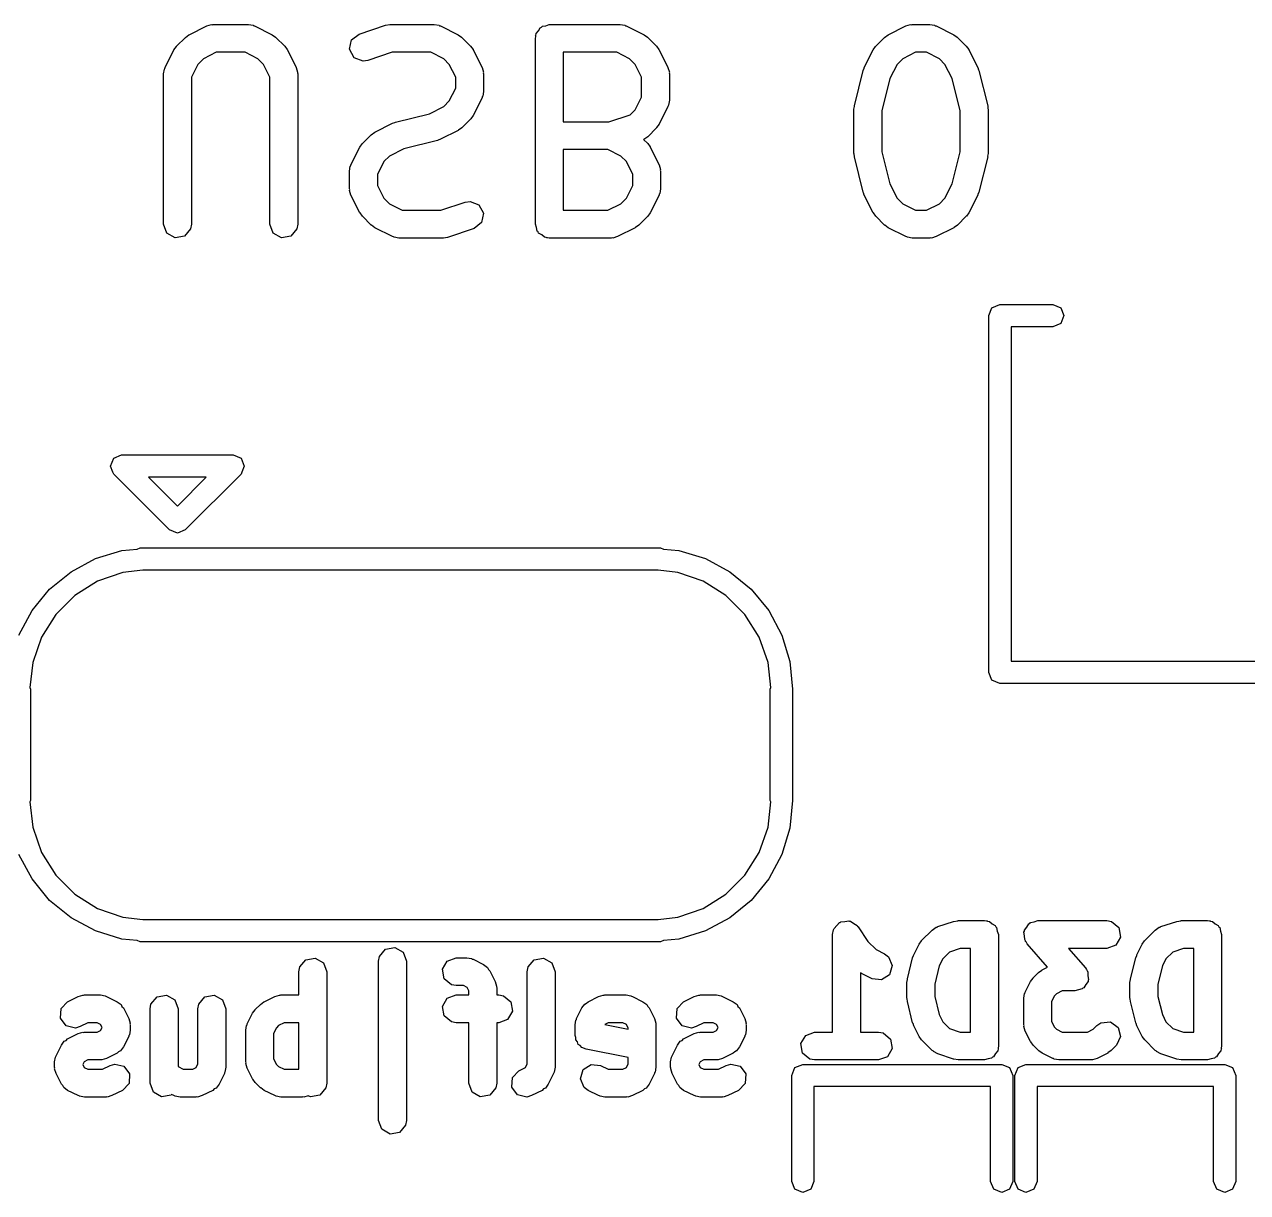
# Model space of a CAD drawing. Extents: x 83.8 to 115, y -110.3 to -83.5.
# Drawn here: x 91.98 to 98.56, y -89.76 to -83.47 of the extents above; entities that cross this region are included whole.
import ezdxf

# ---------------------------------------------------------------- set-up
doc = ezdxf.new("R2010")
doc.units = 0
doc.layers.add('BLACK', color=7, linetype='CONTINUOUS')

msp = doc.modelspace()

# ---------------------------------------------------------------- linework, layer by layer
at = {"layer": 'BLACK', "linetype": 'CONTINUOUS'}
for p, q in [((92.8626, -83.5282), (92.9579, -83.4805)), ((92.9579, -83.4805), (92.9829, -83.4731)), ((92.9829, -83.4731), (92.9872, -83.4742)), ((92.9872, -83.4742), (92.9914, -83.4726)), ((92.9914, -83.4726), (93.1819, -83.4726)), ((93.1819, -83.4726), (93.2076, -83.4771)), ((93.2076, -83.4771), (93.211, -83.48)), ((93.211, -83.48), (93.2154, -83.4805)), ((93.2154, -83.4805), (93.3107, -83.5282)), ((93.7772, -83.5241), (93.9201, -83.4765)), ((93.9201, -83.4765), (93.9423, -83.4732)), ((93.9423, -83.4732), (93.9438, -83.4726)), ((93.9438, -83.4726), (94.1819, -83.4726)), ((94.1819, -83.4726), (94.2076, -83.4771)), ((94.2076, -83.4771), (94.211, -83.48)), ((94.211, -83.48), (94.2154, -83.4805)), ((94.2154, -83.4805), (94.3107, -83.5282)), ((94.743, -83.507), (94.7527, -83.4902)), ((94.7527, -83.4902), (94.7591, -83.4879)), ((94.7591, -83.4879), (94.7635, -83.4827)), ((94.7635, -83.4827), (94.7826, -83.4793)), ((94.7826, -83.4793), (94.801, -83.4726)), ((94.801, -83.4726), (95.1819, -83.4726)), ((95.1819, -83.4726), (95.2076, -83.4771)), ((95.2076, -83.4771), (95.211, -83.48)), ((95.211, -83.48), (95.2154, -83.4805)), ((95.2154, -83.4805), (95.3107, -83.5282)), ((96.6246, -83.5282), (96.7198, -83.4805)), ((96.7198, -83.4805), (96.7448, -83.4731)), ((96.7448, -83.4731), (96.7491, -83.4742)), ((96.7491, -83.4742), (96.7533, -83.4726)), ((96.7533, -83.4726), (96.8486, -83.4726)), ((96.8486, -83.4726), (96.8742, -83.4771)), ((96.8742, -83.4771), (96.8777, -83.48)), ((96.8777, -83.48), (96.8821, -83.4805)), ((96.8821, -83.4805), (96.9774, -83.5282)), ((92.7955, -83.5898), (92.8432, -83.5422)), ((92.8432, -83.5422), (92.8615, -83.5293)), ((92.8615, -83.5293), (92.8626, -83.5282)), ((93.3107, -83.5282), (93.3287, -83.5415)), ((93.3287, -83.5415), (93.3302, -83.5422)), ((93.3302, -83.5422), (93.3778, -83.5898)), ((93.7268, -83.6062), (93.737, -83.556)), ((93.737, -83.556), (93.7772, -83.5241)), ((94.3107, -83.5282), (94.3287, -83.5415)), ((94.3287, -83.5415), (94.3302, -83.5422)), ((94.3302, -83.5422), (94.3778, -83.5898)), ((94.726, -83.5476), (94.7277, -83.5379)), ((94.726, -84.5476), (94.726, -83.5476)), ((94.7271, -83.5346), (94.7288, -83.5317)), ((94.7277, -83.5379), (94.7271, -83.5346)), ((94.7288, -83.5317), (94.7305, -83.522)), ((94.7305, -83.522), (94.743, -83.507)), ((95.3107, -83.5282), (95.3287, -83.5415)), ((95.3287, -83.5415), (95.3302, -83.5422)), ((95.3302, -83.5422), (95.3778, -83.5898)), ((96.5574, -83.5898), (96.6051, -83.5422)), ((96.6051, -83.5422), (96.6234, -83.5293)), ((96.6234, -83.5293), (96.6246, -83.5282)), ((96.9774, -83.5282), (96.9954, -83.5415)), ((96.9954, -83.5415), (96.9968, -83.5422)), ((96.9968, -83.5422), (97.0445, -83.5898)), ((92.7339, -83.7046), (92.7815, -83.6093)), ((92.7815, -83.6093), (92.7948, -83.5913)), ((92.7948, -83.5913), (92.7955, -83.5898)), ((93.0091, -83.6226), (92.9406, -83.6569)), ((93.1642, -83.6226), (93.0091, -83.6226)), ((93.2327, -83.6569), (93.1642, -83.6226)), ((93.3778, -83.5898), (93.3907, -83.6082)), ((93.3907, -83.6082), (93.3918, -83.6093)), ((93.3918, -83.6093), (93.4395, -83.7046)), ((93.7512, -83.6514), (93.7268, -83.6062)), ((93.956, -83.6226), (93.8247, -83.6664)), ((94.1642, -83.6226), (93.956, -83.6226)), ((94.2327, -83.6569), (94.1642, -83.6226)), ((94.3778, -83.5898), (94.3907, -83.6082)), ((94.3907, -83.6082), (94.3918, -83.6093)), ((94.3918, -83.6093), (94.4395, -83.7046)), ((94.876, -83.6226), (94.876, -83.9964)), ((95.1642, -83.6226), (94.876, -83.6226)), ((95.2327, -83.6569), (95.1642, -83.6226)), ((95.3778, -83.5898), (95.3907, -83.6082)), ((95.3907, -83.6082), (95.3918, -83.6093)), ((95.3918, -83.6093), (95.4395, -83.7046)), ((96.4958, -83.7046), (96.5434, -83.6093)), ((96.5434, -83.6093), (96.5568, -83.5913)), ((96.5568, -83.5913), (96.5574, -83.5898)), ((96.771, -83.6226), (96.7025, -83.6569)), ((96.8309, -83.6226), (96.771, -83.6226)), ((96.8994, -83.6569), (96.8309, -83.6226)), ((97.0445, -83.5898), (97.0573, -83.6082)), ((97.0573, -83.6082), (97.0585, -83.6093)), ((97.0585, -83.6093), (97.1061, -83.7046)), ((92.9102, -83.6873), (92.876, -83.7558)), ((92.9406, -83.6569), (92.9102, -83.6873)), ((93.2631, -83.6873), (93.2327, -83.6569)), ((93.2974, -83.7558), (93.2631, -83.6873)), ((93.7989, -83.6702), (93.7512, -83.6514)), ((93.8247, -83.6664), (93.7989, -83.6702)), ((94.2631, -83.6873), (94.2327, -83.6569)), ((94.2974, -83.7558), (94.2631, -83.6873)), ((95.2631, -83.6873), (95.2327, -83.6569)), ((95.2974, -83.7558), (95.2631, -83.6873)), ((96.6721, -83.6873), (96.6336, -83.7643)), ((96.7025, -83.6569), (96.6721, -83.6873)), ((96.9298, -83.6873), (96.8994, -83.6569)), ((96.9683, -83.7643), (96.9298, -83.6873)), ((92.726, -83.7381), (92.7305, -83.7124)), ((92.726, -84.5476), (92.726, -83.7381)), ((92.7305, -83.7124), (92.7334, -83.709)), ((92.7334, -83.709), (92.7339, -83.7046)), ((92.876, -83.7558), (92.876, -84.5476)), ((93.2974, -84.5476), (93.2974, -83.7558)), ((93.4395, -83.7046), (93.4469, -83.7295)), ((93.4469, -83.7295), (93.4458, -83.7339)), ((93.4458, -83.7339), (93.4474, -83.7381)), ((93.4474, -83.7381), (93.4474, -84.5476)), ((94.2974, -83.8156), (94.2974, -83.7558)), ((94.4395, -83.7046), (94.4469, -83.7295)), ((94.4469, -83.7295), (94.4458, -83.7339)), ((94.4458, -83.7339), (94.4474, -83.7381)), ((94.4474, -83.7381), (94.4474, -83.8333)), ((95.2974, -83.8632), (95.2974, -83.7558)), ((95.4395, -83.7046), (95.4469, -83.7295)), ((95.4469, -83.7295), (95.4458, -83.7339)), ((95.4458, -83.7339), (95.4474, -83.7381)), ((95.4474, -83.7381), (95.4474, -83.881)), ((96.4425, -83.9104), (96.4901, -83.7199)), ((96.4901, -83.7199), (96.4954, -83.7081)), ((96.4954, -83.7081), (96.4958, -83.7046)), ((96.6336, -83.7643), (96.5902, -83.9378)), ((97.0117, -83.9378), (96.9683, -83.7643)), ((97.1061, -83.7046), (97.1098, -83.717)), ((97.1098, -83.717), (97.1118, -83.7199)), ((97.1118, -83.7199), (97.1594, -83.9104)), ((94.2631, -83.8841), (94.2974, -83.8156)), ((94.2327, -83.9146), (94.2631, -83.8841)), ((94.4395, -83.8669), (94.3918, -83.9621)), ((94.44, -83.8624), (94.4395, -83.8669)), ((94.4429, -83.859), (94.44, -83.8624)), ((94.4474, -83.8333), (94.4429, -83.859)), ((95.2631, -83.9318), (95.2974, -83.8632)), ((95.4474, -83.881), (95.4429, -83.9066)), ((93.9732, -83.9987), (94.1557, -83.953)), ((94.1557, -83.953), (94.2327, -83.9146)), ((94.3918, -83.9621), (94.3785, -83.9801)), ((95.1221, -83.9964), (95.2366, -83.9583)), ((95.2366, -83.9583), (95.2631, -83.9318)), ((95.4395, -83.9145), (95.3918, -84.0097)), ((95.44, -83.91), (95.4395, -83.9145)), ((95.4429, -83.9066), (95.44, -83.91)), ((96.4402, -83.9286), (96.4428, -83.9138)), ((96.4402, -84.1667), (96.4402, -83.9286)), ((96.4428, -83.9138), (96.4425, -83.9104)), ((96.5902, -83.9378), (96.5902, -84.1574)), ((97.0117, -84.1574), (97.0117, -83.9378)), ((97.1594, -83.9104), (97.1605, -83.9253)), ((97.1605, -83.9253), (97.1617, -83.9286)), ((97.1617, -83.9286), (97.1617, -84.1667)), ((93.8626, -84.052), (93.9579, -84.0043)), ((93.9579, -84.0043), (93.9703, -84.0007)), ((93.9703, -84.0007), (93.9732, -83.9987)), ((94.3778, -83.9816), (94.3302, -84.0292)), ((94.3785, -83.9801), (94.3778, -83.9816)), ((94.876, -83.9964), (95.1221, -83.9964)), ((95.3785, -84.0277), (95.3778, -84.0292)), ((95.3918, -84.0097), (95.3785, -84.0277)), ((93.7955, -84.1136), (93.8432, -84.066)), ((93.8432, -84.066), (93.8615, -84.0532)), ((93.8615, -84.0532), (93.8626, -84.052)), ((94.2154, -84.0909), (94.203, -84.0946)), ((94.3107, -84.0433), (94.2154, -84.0909)), ((94.3118, -84.0421), (94.3107, -84.0433)), ((94.3302, -84.0292), (94.3118, -84.0421)), ((95.3088, -84.0918), (95.3084, -84.0918)), ((95.3084, -84.0918), (95.3302, -84.1136)), ((95.3302, -84.0768), (95.3088, -84.0918)), ((95.3778, -84.0292), (95.3302, -84.0768)), ((93.7339, -84.2284), (93.7815, -84.1331)), ((93.7815, -84.1331), (93.7948, -84.1151)), ((93.7948, -84.1151), (93.7955, -84.1136)), ((94.0176, -84.1422), (93.9406, -84.1807)), ((94.2001, -84.0966), (94.0176, -84.1422)), ((94.203, -84.0946), (94.2001, -84.0966)), ((94.876, -84.1464), (94.876, -84.4726)), ((95.1166, -84.1464), (94.876, -84.1464)), ((95.1851, -84.1807), (95.1166, -84.1464)), ((95.3302, -84.1136), (95.343, -84.132)), ((95.343, -84.132), (95.3442, -84.1331)), ((95.3442, -84.1331), (95.3918, -84.2284)), ((96.5902, -84.1574), (96.6336, -84.331)), ((96.9683, -84.331), (97.0117, -84.1574)), ((93.9102, -84.2111), (93.876, -84.2796)), ((93.9406, -84.1807), (93.9102, -84.2111)), ((95.2155, -84.2111), (95.1851, -84.1807)), ((95.2498, -84.2796), (95.2155, -84.2111)), ((96.4414, -84.1699), (96.4402, -84.1667)), ((96.4425, -84.1849), (96.4414, -84.1699)), ((96.4901, -84.3753), (96.4425, -84.1849)), ((97.1594, -84.1849), (97.1118, -84.3753)), ((97.1617, -84.1667), (97.1591, -84.1814)), ((97.1591, -84.1814), (97.1594, -84.1849)), ((93.726, -84.2619), (93.7305, -84.2363)), ((93.726, -84.3571), (93.726, -84.2619)), ((93.7305, -84.2363), (93.7334, -84.2328)), ((93.7334, -84.2328), (93.7339, -84.2284)), ((93.876, -84.2796), (93.876, -84.3394)), ((95.2498, -84.3394), (95.2498, -84.2796)), ((95.3918, -84.2284), (95.3993, -84.2533)), ((95.3993, -84.2533), (95.3982, -84.2577)), ((95.3982, -84.2577), (95.3998, -84.2619)), ((95.3998, -84.2619), (95.3998, -84.3571)), ((93.7275, -84.3614), (93.726, -84.3571)), ((93.876, -84.3394), (93.9102, -84.408)), ((95.2155, -84.408), (95.2498, -84.3394)), ((95.3998, -84.3571), (95.3952, -84.3828)), ((96.6336, -84.331), (96.6721, -84.408)), ((96.9298, -84.408), (96.9683, -84.331)), ((93.7264, -84.3657), (93.7275, -84.3614)), ((93.7339, -84.3907), (93.7264, -84.3657)), ((93.7815, -84.4859), (93.7339, -84.3907)), ((93.9102, -84.408), (93.9406, -84.4384)), ((95.1851, -84.4384), (95.2155, -84.408)), ((95.3918, -84.3907), (95.3442, -84.4859)), ((95.3924, -84.3862), (95.3918, -84.3907)), ((95.3952, -84.3828), (95.3924, -84.3862)), ((96.4921, -84.3783), (96.4901, -84.3753)), ((96.4958, -84.3907), (96.4921, -84.3783)), ((96.5434, -84.4859), (96.4958, -84.3907)), ((96.6721, -84.408), (96.7025, -84.4384)), ((96.8994, -84.4384), (96.9298, -84.408)), ((97.1061, -84.3907), (97.0585, -84.4859)), ((97.1065, -84.3872), (97.1061, -84.3907)), ((97.1118, -84.3753), (97.1065, -84.3872)), ((93.7827, -84.487), (93.7815, -84.4859)), ((93.7955, -84.5054), (93.7827, -84.487)), ((93.9406, -84.4384), (94.0091, -84.4726)), ((94.0091, -84.4726), (94.2174, -84.4726)), ((94.2174, -84.4726), (94.3487, -84.4288)), ((94.3487, -84.4288), (94.3744, -84.425)), ((94.3744, -84.425), (94.4221, -84.4439)), ((94.4221, -84.4439), (94.4466, -84.489)), ((94.4466, -84.489), (94.4363, -84.5393)), ((94.876, -84.4726), (95.1166, -84.4726)), ((95.1166, -84.4726), (95.1851, -84.4384)), ((95.3442, -84.4859), (95.3309, -84.5039)), ((96.5446, -84.487), (96.5434, -84.4859)), ((96.5574, -84.5054), (96.5446, -84.487)), ((96.7025, -84.4384), (96.771, -84.4726)), ((96.771, -84.4726), (96.8309, -84.4726)), ((96.8309, -84.4726), (96.8994, -84.4384)), ((97.0585, -84.4859), (97.0452, -84.5039)), ((92.7435, -84.5958), (92.726, -84.5476)), ((92.876, -84.5476), (92.8714, -84.5733)), ((93.3149, -84.5958), (93.2974, -84.5476)), ((93.4474, -84.5476), (93.4429, -84.5733)), ((93.8432, -84.553), (93.7955, -84.5054)), ((93.8446, -84.5537), (93.8432, -84.553)), ((93.8626, -84.5671), (93.8446, -84.5537)), ((94.4363, -84.5393), (94.3961, -84.5712)), ((94.7326, -84.5659), (94.726, -84.5476)), ((95.2826, -84.553), (95.2642, -84.5659)), ((95.3302, -84.5054), (95.2826, -84.553)), ((95.3309, -84.5039), (95.3302, -84.5054)), ((96.6051, -84.553), (96.5574, -84.5054)), ((96.6065, -84.5537), (96.6051, -84.553)), ((96.6246, -84.5671), (96.6065, -84.5537)), ((96.9968, -84.553), (96.9785, -84.5659)), ((97.0445, -84.5054), (96.9968, -84.553)), ((97.0452, -84.5039), (97.0445, -84.5054)), ((92.7879, -84.6215), (92.7435, -84.5958)), ((92.8385, -84.6126), (92.7879, -84.6215)), ((92.8714, -84.5733), (92.8385, -84.6126)), ((93.3594, -84.6215), (93.3149, -84.5958)), ((93.4099, -84.6126), (93.3594, -84.6215)), ((93.4429, -84.5733), (93.4099, -84.6126)), ((93.9579, -84.6147), (93.8626, -84.5671)), ((93.9623, -84.6152), (93.9579, -84.6147)), ((93.9658, -84.6181), (93.9623, -84.6152)), ((93.9914, -84.6226), (93.9658, -84.6181)), ((94.2532, -84.6188), (94.2311, -84.6221)), ((94.3961, -84.5712), (94.2532, -84.6188)), ((94.736, -84.5851), (94.7326, -84.5659)), ((94.7412, -84.5895), (94.736, -84.5851)), ((94.7435, -84.5958), (94.7412, -84.5895)), ((94.7604, -84.6056), (94.7435, -84.5958)), ((94.7753, -84.6181), (94.7604, -84.6056)), ((94.785, -84.6198), (94.7753, -84.6181)), ((94.7879, -84.6215), (94.785, -84.6198)), ((95.1678, -84.6147), (95.1429, -84.6221)), ((95.2631, -84.5671), (95.1678, -84.6147)), ((95.2642, -84.5659), (95.2631, -84.5671)), ((96.7198, -84.6147), (96.6246, -84.5671)), ((96.7242, -84.6152), (96.7198, -84.6147)), ((96.7277, -84.6181), (96.7242, -84.6152)), ((96.7533, -84.6226), (96.7277, -84.6181)), ((96.8821, -84.6147), (96.8571, -84.6221)), ((96.9774, -84.5671), (96.8821, -84.6147)), ((96.9785, -84.5659), (96.9774, -84.5671)), ((94.2295, -84.6226), (93.9914, -84.6226)), ((94.2311, -84.6221), (94.2295, -84.6226)), ((94.7912, -84.6209), (94.7879, -84.6215)), ((94.801, -84.6226), (94.7912, -84.6209)), ((95.1343, -84.6226), (94.801, -84.6226)), ((95.1385, -84.6211), (95.1343, -84.6226)), ((95.1429, -84.6221), (95.1385, -84.6211)), ((96.8486, -84.6226), (96.7533, -84.6226)), ((96.8528, -84.6211), (96.8486, -84.6226)), ((96.8571, -84.6221), (96.8528, -84.6211)), ((97.165, -85.04), (97.1826, -84.9976)), ((97.1826, -84.9976), (97.225, -84.98)), ((97.225, -84.98), (97.51, -84.98)), ((97.51, -84.98), (97.5524, -84.9976)), ((97.5524, -84.9976), (97.57, -85.04)), ((97.165, -86.96), (97.165, -85.04)), ((97.57, -85.04), (97.5524, -85.0824)), ((97.51, -85.1), (97.285, -85.1)), ((97.285, -85.1), (97.285, -86.9)), ((97.5524, -85.0824), (97.51, -85.1)), ((92.4576, -85.8076), (92.5, -85.79)), ((92.5, -85.79), (93.1, -85.79)), ((93.1, -85.79), (93.1424, -85.8076)), ((92.44, -85.85), (92.4576, -85.8076)), ((92.4536, -85.8829), (92.44, -85.85)), ((93.1424, -85.8076), (93.16, -85.85)), ((93.16, -85.85), (93.1464, -85.8829)), ((92.4576, -85.8924), (92.4536, -85.8829)), ((92.7576, -86.1924), (92.4576, -85.8924)), ((92.6449, -85.91), (92.8, -86.0651)), ((92.9551, -85.91), (92.6449, -85.91)), ((92.8, -86.0651), (92.9551, -85.91)), ((93.1424, -85.8924), (92.8424, -86.1924)), ((93.1464, -85.8829), (93.1424, -85.8924)), ((92.8, -86.21), (92.7576, -86.1924)), ((92.8424, -86.1924), (92.8, -86.21)), ((92.3592, -86.3479), (92.5017, -86.3046)), ((92.5017, -86.3046), (92.5844, -86.2965)), ((92.5844, -86.2965), (92.6, -86.29)), ((92.6, -86.29), (95.4, -86.29)), ((95.4, -86.29), (95.4156, -86.2965)), ((95.4156, -86.2965), (95.4983, -86.3046)), ((95.4983, -86.3046), (95.6408, -86.3479)), ((92.2278, -86.4181), (92.3592, -86.3479)), ((95.6408, -86.3479), (95.7722, -86.4181)), ((92.1126, -86.5126), (92.2278, -86.4181)), ((92.5067, -86.4221), (92.3706, -86.4697)), ((92.6141, -86.41), (92.5067, -86.4221)), ((95.3859, -86.41), (92.6141, -86.41)), ((95.4933, -86.4221), (95.3859, -86.41)), ((95.6294, -86.4697), (95.4933, -86.4221)), ((95.7722, -86.4181), (95.8874, -86.5126)), ((92.0181, -86.6278), (92.1126, -86.5126)), ((92.3706, -86.4697), (92.2484, -86.5465)), ((95.7516, -86.5465), (95.6294, -86.4697)), ((95.8874, -86.5126), (95.9819, -86.6278)), ((92.2484, -86.5465), (92.1465, -86.6484)), ((95.8535, -86.6484), (95.7516, -86.5465)), ((91.9479, -86.7592), (92.0181, -86.6278)), ((92.1465, -86.6484), (92.0697, -86.7706)), ((95.9303, -86.7706), (95.8535, -86.6484)), ((95.9819, -86.6278), (96.0521, -86.7592)), ((92.0697, -86.7706), (92.0221, -86.9067)), ((95.9779, -86.9067), (95.9303, -86.7706)), ((96.0521, -86.7592), (96.0954, -86.9017)), ((92.0221, -86.9067), (92.0068, -87.0423)), ((95.9932, -87.0423), (95.9779, -86.9067)), ((96.0954, -86.9017), (96.11, -87.05)), ((97.285, -86.9), (98.78, -86.9)), ((97.1826, -87.0024), (97.165, -86.96)), ((92.0068, -87.0423), (92.01, -87.05)), ((92.01, -87.05), (92.01, -87.65)), ((95.99, -87.05), (95.9932, -87.0423)), ((95.99, -87.65), (95.99, -87.05)), ((96.11, -87.05), (96.11, -87.65)), ((97.225, -87.02), (97.1826, -87.0024)), ((98.78, -87.02), (97.225, -87.02)), ((92.01, -87.65), (92.0068, -87.6577)), ((92.0068, -87.6577), (92.0221, -87.7933)), ((95.9779, -87.7933), (95.9932, -87.6577)), ((95.9932, -87.6577), (95.99, -87.65)), ((96.11, -87.65), (96.0954, -87.7983)), ((92.0221, -87.7933), (92.0697, -87.9294)), ((95.9303, -87.9294), (95.9779, -87.7933)), ((96.0954, -87.7983), (96.0521, -87.9408)), ((92.0181, -88.0722), (91.9479, -87.9408)), ((92.0697, -87.9294), (92.1465, -88.0516)), ((95.8535, -88.0516), (95.9303, -87.9294)), ((96.0521, -87.9408), (95.9819, -88.0722)), ((92.1126, -88.1874), (92.0181, -88.0722)), ((92.1465, -88.0516), (92.2484, -88.1535)), ((95.7516, -88.1535), (95.8535, -88.0516)), ((95.9819, -88.0722), (95.8874, -88.1874)), ((92.2484, -88.1535), (92.3706, -88.2303)), ((95.6294, -88.2303), (95.7516, -88.1535)), ((92.2278, -88.2819), (92.1126, -88.1874)), ((92.3706, -88.2303), (92.5067, -88.2779)), ((95.4933, -88.2779), (95.6294, -88.2303)), ((95.8874, -88.1874), (95.7722, -88.2819)), ((92.3592, -88.3521), (92.2278, -88.2819)), ((92.5067, -88.2779), (92.6141, -88.29)), ((92.6141, -88.29), (95.3859, -88.29)), ((95.3859, -88.29), (95.4933, -88.2779)), ((95.7722, -88.2819), (95.6408, -88.3521)), ((96.3667, -88.3057), (96.3699, -88.3027)), ((96.3699, -88.3027), (96.3916, -88.3013)), ((96.3916, -88.3013), (96.413, -88.2976)), ((96.413, -88.2976), (96.4168, -88.2997)), ((96.4168, -88.2997), (96.4211, -88.2994)), ((96.4211, -88.2994), (96.4386, -88.3123)), ((96.8906, -88.3288), (96.9763, -88.3003)), ((96.9763, -88.3003), (96.9985, -88.297)), ((96.9985, -88.297), (97, -88.2964)), ((97, -88.2964), (97.1429, -88.2964)), ((97.1429, -88.2964), (97.1526, -88.2981)), ((97.1526, -88.2981), (97.1559, -88.2976)), ((97.1559, -88.2976), (97.1588, -88.2992)), ((97.1588, -88.2992), (97.1685, -88.301)), ((97.1685, -88.301), (97.1834, -88.3135)), ((97.3897, -88.3073), (97.4096, -88.3033)), ((97.4096, -88.3033), (97.4286, -88.2964)), ((97.4286, -88.2964), (97.8, -88.2964)), ((97.8, -88.2964), (97.8257, -88.301)), ((97.8257, -88.301), (97.865, -88.3339)), ((98.0906, -88.3288), (98.1763, -88.3003)), ((98.1763, -88.3003), (98.1985, -88.297)), ((98.1985, -88.297), (98.2, -88.2964)), ((98.2, -88.2964), (98.3429, -88.2964)), ((98.3429, -88.2964), (98.3526, -88.2981)), ((98.3526, -88.2981), (98.3559, -88.2976)), ((98.3559, -88.2976), (98.3588, -88.2992)), ((98.3588, -88.2992), (98.3685, -88.301)), ((98.3685, -88.301), (98.3834, -88.3135)), ((92.5017, -88.3954), (92.3592, -88.3521)), ((95.6408, -88.3521), (95.4983, -88.3954)), ((96.325, -88.3714), (96.3295, -88.3458)), ((96.325, -88.8964), (96.325, -88.3714)), ((96.3295, -88.3458), (96.3323, -88.3425)), ((96.3323, -88.3425), (96.3328, -88.3382)), ((96.3328, -88.3382), (96.3485, -88.3231)), ((96.3485, -88.3231), (96.3625, -88.3065)), ((96.3625, -88.3065), (96.3667, -88.3057)), ((96.4386, -88.3123), (96.4575, -88.3232)), ((96.4575, -88.3232), (96.4589, -88.3273)), ((96.4589, -88.3273), (96.4624, -88.3298)), ((96.4624, -88.3298), (96.5154, -88.4094)), ((96.8041, -88.4041), (96.8613, -88.347)), ((96.8613, -88.347), (96.8826, -88.332)), ((96.8826, -88.332), (96.8871, -88.3316)), ((96.8871, -88.3316), (96.8906, -88.3288)), ((97.1834, -88.3135), (97.2003, -88.3232)), ((97.2003, -88.3232), (97.2026, -88.3296)), ((97.2026, -88.3296), (97.2078, -88.3339)), ((97.2078, -88.3339), (97.2112, -88.3531)), ((97.2112, -88.3531), (97.2179, -88.3714)), ((97.2179, -88.3714), (97.2179, -88.9714)), ((97.3547, -88.3584), (97.3577, -88.3532)), ((97.3582, -88.3783), (97.3547, -88.3584)), ((97.3576, -88.3472), (97.3703, -88.3315)), ((97.3577, -88.3532), (97.3576, -88.3472)), ((97.3703, -88.3315), (97.3804, -88.314)), ((97.3804, -88.314), (97.386, -88.3119)), ((97.386, -88.3119), (97.3897, -88.3073)), ((97.865, -88.3339), (97.8739, -88.3845)), ((98.0041, -88.4041), (98.0613, -88.347)), ((98.0613, -88.347), (98.0826, -88.332)), ((98.0826, -88.332), (98.0871, -88.3316)), ((98.0871, -88.3316), (98.0906, -88.3288)), ((98.3834, -88.3135), (98.4003, -88.3232)), ((98.4003, -88.3232), (98.4026, -88.3296)), ((98.4026, -88.3296), (98.4078, -88.3339)), ((98.4078, -88.3339), (98.4112, -88.3531)), ((98.4112, -88.3531), (98.4179, -88.3714)), ((98.4179, -88.3714), (98.4179, -88.9714)), ((92.5844, -88.4035), (92.5017, -88.3954)), ((92.6, -88.41), (92.5844, -88.4035)), ((95.4, -88.41), (92.6, -88.41)), ((95.4156, -88.4035), (95.4, -88.41)), ((95.4983, -88.3954), (95.4156, -88.4035)), ((96.5154, -88.4094), (96.5587, -88.4526)), ((96.7615, -88.4807), (96.7901, -88.4236)), ((96.7901, -88.4236), (96.8034, -88.4056)), ((96.8034, -88.4056), (96.8041, -88.4041)), ((97.3586, -88.3985), (97.3582, -88.3783)), ((97.3631, -88.4059), (97.3586, -88.3985)), ((97.3636, -88.4089), (97.3631, -88.4059)), ((97.3663, -88.4112), (97.3636, -88.4089)), ((97.3721, -88.4208), (97.3663, -88.4112)), ((97.4821, -88.5465), (97.3721, -88.4208)), ((97.8482, -88.4289), (97.8, -88.4464)), ((97.8739, -88.3845), (97.8482, -88.4289)), ((97.9615, -88.4807), (97.9901, -88.4236)), ((97.9901, -88.4236), (98.0034, -88.4056)), ((98.0034, -88.4056), (98.0041, -88.4041)), ((93.4911, -88.5065), (93.5416, -88.4976)), ((93.5416, -88.4976), (93.586, -88.5232)), ((93.8821, -88.5143), (93.8867, -88.4886)), ((93.8867, -88.4886), (93.9196, -88.4493)), ((93.9196, -88.4493), (93.9702, -88.4404)), ((93.9702, -88.4404), (94.0146, -88.4661)), ((94.0146, -88.4661), (94.0321, -88.5143)), ((94.2518, -88.514), (94.3, -88.4964)), ((94.3, -88.4964), (94.3571, -88.4964)), ((94.3571, -88.4964), (94.3828, -88.501)), ((94.3828, -88.501), (94.3862, -88.5038)), ((94.7196, -88.5065), (94.7702, -88.4976)), ((94.7702, -88.4976), (94.8146, -88.5232)), ((96.5587, -88.4526), (96.605, -88.4758)), ((96.605, -88.4758), (96.6259, -88.4913)), ((96.6259, -88.4913), (96.6463, -88.5384)), ((96.7272, -88.6104), (96.7558, -88.4961)), ((96.7558, -88.4961), (96.7611, -88.4843)), ((96.7611, -88.4843), (96.7615, -88.4807)), ((96.9188, -88.5016), (96.8993, -88.5405)), ((96.9548, -88.4656), (96.9188, -88.5016)), ((97.0122, -88.4464), (96.9548, -88.4656)), ((97.0679, -88.4464), (97.0122, -88.4464)), ((97.0679, -88.8964), (97.0679, -88.4464)), ((97.8, -88.4464), (97.5939, -88.4464)), ((97.5939, -88.4464), (97.685, -88.5506)), ((97.9272, -88.6104), (97.9558, -88.4961)), ((97.9558, -88.4961), (97.9611, -88.4843)), ((97.9611, -88.4843), (97.9615, -88.4807)), ((98.1188, -88.5016), (98.0993, -88.5405)), ((98.1548, -88.4656), (98.1188, -88.5016)), ((98.2122, -88.4464), (98.1548, -88.4656)), ((98.2679, -88.4464), (98.2122, -88.4464)), ((98.2679, -88.8964), (98.2679, -88.4464)), ((93.4536, -88.5714), (93.4581, -88.5458)), ((93.4581, -88.5458), (93.4911, -88.5065)), ((93.586, -88.5232), (93.6036, -88.5714)), ((93.8821, -89.3714), (93.8821, -88.5143)), ((94.0321, -88.5143), (94.0321, -89.3714)), ((94.2261, -88.5584), (94.2518, -88.514)), ((94.235, -88.6089), (94.2261, -88.5584)), ((94.3862, -88.5038), (94.3907, -88.5043)), ((94.3907, -88.5043), (94.4478, -88.5329)), ((94.4478, -88.5329), (94.4687, -88.5484)), ((94.4687, -88.5484), (94.4732, -88.5587)), ((94.4732, -88.5587), (94.4814, -88.5665)), ((94.4814, -88.5665), (94.5099, -88.6236)), ((94.6821, -88.5714), (94.6867, -88.5458)), ((94.6867, -88.5458), (94.7196, -88.5065)), ((94.8146, -88.5232), (94.8321, -88.5714)), ((96.6463, -88.5384), (96.6317, -88.5875)), ((96.8993, -88.5405), (96.875, -88.6378)), ((97.4327, -88.5755), (97.451, -88.5627)), ((97.451, -88.5627), (97.4522, -88.5615)), ((97.4522, -88.5615), (97.4821, -88.5465)), ((97.685, -88.5506), (97.6909, -88.5603)), ((97.6909, -88.5603), (97.6935, -88.5625)), ((97.6935, -88.5625), (97.6941, -88.5656)), ((97.6941, -88.5656), (97.6985, -88.5729)), ((98.0993, -88.5405), (98.075, -88.6378)), ((93.4536, -88.6964), (93.4536, -88.5714)), ((93.6036, -88.5714), (93.6036, -89.1714)), ((94.2743, -88.6419), (94.235, -88.6089)), ((94.5099, -88.6236), (94.5174, -88.6486)), ((94.6821, -89.068), (94.6821, -88.5714)), ((94.8321, -88.5714), (94.8321, -89.0857)), ((96.4807, -88.5814), (96.475, -88.5771)), ((96.475, -88.5771), (96.475, -88.8964)), ((96.5379, -88.6099), (96.4807, -88.5814)), ((96.5889, -88.6158), (96.5379, -88.6099)), ((96.6317, -88.5875), (96.5889, -88.6158)), ((96.725, -88.6286), (96.7276, -88.6138)), ((96.725, -88.7143), (96.725, -88.6286)), ((96.7276, -88.6138), (96.7272, -88.6104)), ((97.3615, -88.6807), (97.3901, -88.6236)), ((97.3901, -88.6236), (97.4034, -88.6056)), ((97.4034, -88.6056), (97.4041, -88.6041)), ((97.4041, -88.6041), (97.4327, -88.5755)), ((97.6996, -88.6242), (97.6869, -88.6399)), ((97.6985, -88.5729), (97.6989, -88.5931)), ((97.6989, -88.5931), (97.7024, -88.613)), ((97.7024, -88.613), (97.6994, -88.6182)), ((97.6994, -88.6182), (97.6996, -88.6242)), ((97.925, -88.6286), (97.9276, -88.6138)), ((97.925, -88.7143), (97.925, -88.6286)), ((97.9276, -88.6138), (97.9272, -88.6104)), ((92.2665, -88.7043), (92.2914, -88.6969)), ((92.2914, -88.6969), (92.2958, -88.698)), ((92.2958, -88.698), (92.3, -88.6964)), ((92.3, -88.6964), (92.3857, -88.6964)), ((92.3857, -88.6964), (92.4114, -88.701)), ((92.6911, -88.7065), (92.7416, -88.6976)), ((92.7416, -88.6976), (92.786, -88.7232)), ((92.9482, -88.7065), (92.9987, -88.6976)), ((92.9987, -88.6976), (93.0432, -88.7232)), ((93.3236, -88.7043), (93.3486, -88.6969)), ((93.3486, -88.6969), (93.3529, -88.698)), ((93.3529, -88.698), (93.3571, -88.6964)), ((93.3571, -88.6964), (93.4536, -88.6964)), ((94.2518, -88.714), (94.3, -88.6964)), ((94.3, -88.6464), (94.2743, -88.6419)), ((94.3394, -88.6464), (94.3, -88.6464)), ((94.3, -88.6964), (94.3679, -88.6964)), ((94.3584, -88.6559), (94.3394, -88.6464)), ((94.3679, -88.6748), (94.3584, -88.6559)), ((94.3679, -88.6964), (94.3679, -88.6748)), ((94.5174, -88.6486), (94.5163, -88.6529)), ((94.5163, -88.6529), (94.5179, -88.6571)), ((94.5179, -88.6571), (94.5179, -88.6964)), ((94.5179, -88.6964), (94.5286, -88.6964)), ((94.5286, -88.6964), (94.5542, -88.701)), ((95.0665, -88.7043), (95.0914, -88.6969)), ((95.0914, -88.6969), (95.0958, -88.698)), ((95.0958, -88.698), (95.1, -88.6964)), ((95.1, -88.6964), (95.2143, -88.6964)), ((95.2143, -88.6964), (95.2399, -88.701)), ((95.5807, -88.7043), (95.6057, -88.6969)), ((95.6057, -88.6969), (95.6101, -88.698)), ((95.6101, -88.698), (95.6143, -88.6964)), ((95.6143, -88.6964), (95.7, -88.6964)), ((95.7, -88.6964), (95.7257, -88.701)), ((96.875, -88.6378), (96.875, -88.7051)), ((97.3536, -88.7143), (97.3581, -88.6886)), ((97.3581, -88.6886), (97.361, -88.6852)), ((97.361, -88.6852), (97.3615, -88.6807)), ((97.5301, -88.6902), (97.5188, -88.7016)), ((97.5606, -88.675), (97.5301, -88.6902)), ((97.6286, -88.675), (97.5606, -88.675)), ((97.6476, -88.6681), (97.6286, -88.675)), ((97.6674, -88.6642), (97.6476, -88.6681)), ((97.6712, -88.6595), (97.6674, -88.6642)), ((97.6768, -88.6575), (97.6712, -88.6595)), ((97.6869, -88.6399), (97.6768, -88.6575)), ((98.075, -88.6378), (98.075, -88.7051)), ((92.174, -88.7702), (92.2093, -88.7329)), ((92.2093, -88.7329), (92.2665, -88.7043)), ((92.4114, -88.701), (92.4148, -88.7038)), ((92.4148, -88.7038), (92.4193, -88.7043)), ((92.4193, -88.7043), (92.4764, -88.7329)), ((92.4764, -88.7329), (92.4973, -88.7484)), ((92.4973, -88.7484), (92.5018, -88.7587)), ((92.5018, -88.7587), (92.5099, -88.7665)), ((92.6536, -88.7714), (92.6581, -88.7458)), ((92.6581, -88.7458), (92.6911, -88.7065)), ((92.786, -88.7232), (92.8036, -88.7714)), ((92.9107, -88.7714), (92.9152, -88.7458)), ((92.9152, -88.7458), (92.9482, -88.7065)), ((93.0432, -88.7232), (93.0607, -88.7714)), ((93.2184, -88.7755), (93.247, -88.747)), ((93.247, -88.747), (93.2653, -88.7341)), ((93.2653, -88.7341), (93.2665, -88.7329)), ((93.2665, -88.7329), (93.3236, -88.7043)), ((94.2261, -88.7584), (94.2518, -88.714)), ((94.235, -88.8089), (94.2261, -88.7584)), ((94.5542, -88.701), (94.5935, -88.7339)), ((94.5935, -88.7339), (94.6024, -88.7845)), ((94.9758, -88.7665), (94.9913, -88.7455)), ((94.9913, -88.7455), (95.0016, -88.7411)), ((95.0016, -88.7411), (95.0093, -88.7329)), ((95.0093, -88.7329), (95.0665, -88.7043)), ((95.2399, -88.701), (95.2434, -88.7038)), ((95.2434, -88.7038), (95.2478, -88.7043)), ((95.2478, -88.7043), (95.305, -88.7329)), ((95.305, -88.7329), (95.3259, -88.7484)), ((95.3259, -88.7484), (95.3304, -88.7587)), ((95.3304, -88.7587), (95.3385, -88.7665)), ((95.4883, -88.7702), (95.5236, -88.7329)), ((95.5236, -88.7329), (95.5807, -88.7043)), ((95.7257, -88.701), (95.7291, -88.7038)), ((95.7291, -88.7038), (95.7335, -88.7043)), ((95.7335, -88.7043), (95.7907, -88.7329)), ((95.7907, -88.7329), (95.8116, -88.7484)), ((95.8116, -88.7484), (95.8161, -88.7587)), ((95.8161, -88.7587), (95.8242, -88.7665)), ((96.7262, -88.7175), (96.725, -88.7143)), ((96.7272, -88.7325), (96.7262, -88.7175)), ((96.7558, -88.8468), (96.7272, -88.7325)), ((96.875, -88.7051), (96.8993, -88.8024)), ((97.3536, -88.8571), (97.3536, -88.7143)), ((97.5188, -88.7016), (97.5036, -88.732)), ((97.5036, -88.732), (97.5036, -88.8394)), ((97.9262, -88.7175), (97.925, -88.7143)), ((97.9272, -88.7325), (97.9262, -88.7175)), ((97.9558, -88.8468), (97.9272, -88.7325)), ((98.075, -88.7051), (98.0993, -88.8024)), ((92.171, -88.8214), (92.174, -88.7702)), ((92.2015, -88.8626), (92.171, -88.8214)), ((92.5099, -88.7665), (92.5385, -88.8236)), ((92.5385, -88.8236), (92.5459, -88.8486)), ((92.6536, -89.1714), (92.6536, -88.7714)), ((92.8036, -88.7714), (92.8036, -89.0822)), ((92.9107, -89.068), (92.9107, -88.7714)), ((93.0607, -88.7714), (93.0607, -89.0857)), ((93.1758, -88.8522), (93.2043, -88.795)), ((93.2043, -88.795), (93.2177, -88.777)), ((93.2177, -88.777), (93.2184, -88.7755)), ((94.2743, -88.8419), (94.235, -88.8089)), ((94.5768, -88.8289), (94.5286, -88.8464)), ((94.6024, -88.7845), (94.5768, -88.8289)), ((94.9393, -88.8571), (94.9438, -88.8315)), ((94.9438, -88.8315), (94.9467, -88.8281)), ((94.9467, -88.8281), (94.9472, -88.8236)), ((94.9472, -88.8236), (94.9758, -88.7665)), ((95.3385, -88.7665), (95.3671, -88.8236)), ((95.3671, -88.8236), (95.3745, -88.8486)), ((95.4853, -88.8214), (95.4883, -88.7702)), ((95.5158, -88.8626), (95.4853, -88.8214)), ((95.8242, -88.7665), (95.8528, -88.8236)), ((95.8528, -88.8236), (95.8602, -88.8486)), ((96.8993, -88.8024), (96.9188, -88.8413)), ((98.0993, -88.8024), (98.1188, -88.8413)), ((92.2514, -88.8745), (92.2015, -88.8626)), ((92.2764, -88.8671), (92.2514, -88.8745)), ((92.2665, -88.9043), (92.2914, -88.8969)), ((92.3177, -88.8464), (92.2764, -88.8671)), ((92.2914, -88.8969), (92.2958, -88.898)), ((92.2958, -88.898), (92.3, -88.8964)), ((92.3, -88.8964), (92.368, -88.8964)), ((92.368, -88.8464), (92.3177, -88.8464)), ((92.387, -88.8559), (92.368, -88.8464)), ((92.368, -88.8964), (92.387, -88.887)), ((92.3947, -88.8714), (92.387, -88.8559)), ((92.387, -88.887), (92.3947, -88.8714)), ((92.5464, -88.8857), (92.5419, -88.9114)), ((92.5459, -88.8486), (92.5449, -88.8529)), ((92.5449, -88.8529), (92.5464, -88.8571)), ((92.5464, -88.8571), (92.5464, -88.8857)), ((93.1679, -88.8857), (93.1724, -88.8601)), ((93.1679, -89.0571), (93.1679, -88.8857)), ((93.1724, -88.8601), (93.1753, -88.8566)), ((93.1753, -88.8566), (93.1758, -88.8522)), ((93.3331, -88.873), (93.3179, -88.9034)), ((93.3444, -88.8616), (93.3331, -88.873)), ((93.3748, -88.8464), (93.3444, -88.8616)), ((93.4536, -88.8464), (93.3748, -88.8464)), ((93.4536, -89.0964), (93.4536, -88.8464)), ((94.3, -88.8464), (94.2743, -88.8419)), ((94.3679, -88.8464), (94.3, -88.8464)), ((94.3679, -89.1714), (94.3679, -88.8464)), ((94.5286, -88.8464), (94.5179, -88.8464)), ((94.5179, -88.8464), (94.5179, -89.1714)), ((94.9393, -88.9143), (94.9393, -88.8571)), ((95.1177, -88.8464), (95.1005, -88.855)), ((95.1005, -88.855), (95.225, -88.8799)), ((95.1966, -88.8464), (95.1177, -88.8464)), ((95.2155, -88.8559), (95.1966, -88.8464)), ((95.225, -88.8748), (95.2155, -88.8559)), ((95.225, -88.8799), (95.225, -88.8748)), ((95.3745, -88.8486), (95.3735, -88.8529)), ((95.3735, -88.8529), (95.375, -88.8571)), ((95.375, -88.8571), (95.375, -89.0857)), ((95.5657, -88.8745), (95.5158, -88.8626)), ((95.5907, -88.8671), (95.5657, -88.8745)), ((95.5807, -88.9043), (95.6057, -88.8969)), ((95.632, -88.8464), (95.5907, -88.8671)), ((95.6057, -88.8969), (95.6101, -88.898)), ((95.6101, -88.898), (95.6143, -88.8964)), ((95.6143, -88.8964), (95.6823, -88.8964)), ((95.6823, -88.8464), (95.632, -88.8464)), ((95.7012, -88.8559), (95.6823, -88.8464)), ((95.6823, -88.8964), (95.7012, -88.887)), ((95.709, -88.8714), (95.7012, -88.8559)), ((95.7012, -88.887), (95.709, -88.8714)), ((95.8607, -88.8857), (95.8562, -88.9114)), ((95.8602, -88.8486), (95.8592, -88.8529)), ((95.8592, -88.8529), (95.8607, -88.8571)), ((95.8607, -88.8571), (95.8607, -88.8857)), ((96.1804, -88.914), (96.2286, -88.8964)), ((96.2286, -88.8964), (96.325, -88.8964)), ((96.475, -88.8964), (96.5714, -88.8964)), ((96.5714, -88.8964), (96.5971, -88.901)), ((96.7578, -88.8497), (96.7558, -88.8468)), ((96.7615, -88.8621), (96.7578, -88.8497)), ((96.7901, -88.9193), (96.7615, -88.8621)), ((96.9188, -88.8413), (96.9548, -88.8773)), ((96.9548, -88.8773), (97.0122, -88.8964)), ((97.0122, -88.8964), (97.0679, -88.8964)), ((97.3551, -88.8614), (97.3536, -88.8571)), ((97.3541, -88.8657), (97.3551, -88.8614)), ((97.3615, -88.8907), (97.3541, -88.8657)), ((97.3901, -88.9478), (97.3615, -88.8907)), ((97.5036, -88.8394), (97.5188, -88.8699)), ((97.5188, -88.8699), (97.5301, -88.8812)), ((97.5301, -88.8812), (97.5606, -88.8964)), ((97.5606, -88.8964), (97.6966, -88.8964)), ((97.6966, -88.8964), (97.727, -88.8812)), ((97.727, -88.8812), (97.747, -88.8613)), ((97.747, -88.8613), (97.7683, -88.8463)), ((97.7683, -88.8463), (97.8194, -88.8418)), ((97.8194, -88.8418), (97.8614, -88.8713)), ((97.8614, -88.8713), (97.8747, -88.9208)), ((97.9578, -88.8497), (97.9558, -88.8468)), ((97.9615, -88.8621), (97.9578, -88.8497)), ((97.9901, -88.9193), (97.9615, -88.8621)), ((98.1188, -88.8413), (98.1548, -88.8773)), ((98.1548, -88.8773), (98.2122, -88.8964)), ((98.2122, -88.8964), (98.2679, -88.8964)), ((92.1758, -88.9665), (92.1913, -88.9455)), ((92.1913, -88.9455), (92.2016, -88.9411)), ((92.2016, -88.9411), (92.2093, -88.9329)), ((92.2093, -88.9329), (92.2665, -88.9043)), ((92.5385, -88.9193), (92.5099, -88.9764)), ((92.539, -88.9148), (92.5385, -88.9193)), ((92.5419, -88.9114), (92.539, -88.9148)), ((93.3179, -88.9034), (93.3179, -89.0394)), ((94.9435, -88.9259), (94.9393, -88.9143)), ((94.9432, -88.9383), (94.9435, -88.9259)), ((94.952, -88.9493), (94.9432, -88.9383)), ((94.9568, -88.9625), (94.952, -88.9493)), ((94.9676, -88.9687), (94.9568, -88.9625)), ((95.4901, -88.9665), (95.5056, -88.9455)), ((95.5056, -88.9455), (95.5159, -88.9411)), ((95.5159, -88.9411), (95.5236, -88.9329)), ((95.5236, -88.9329), (95.5807, -88.9043)), ((95.8528, -88.9193), (95.8242, -88.9764)), ((95.8533, -88.9148), (95.8528, -88.9193)), ((95.8562, -88.9114), (95.8533, -88.9148)), ((96.1547, -88.9584), (96.1804, -88.914)), ((96.1636, -89.0089), (96.1547, -88.9584)), ((96.5971, -88.901), (96.6364, -88.9339)), ((96.6364, -88.9339), (96.6453, -88.9845)), ((96.7912, -88.9204), (96.7901, -88.9193)), ((96.8041, -88.9387), (96.7912, -88.9204)), ((96.8613, -88.9959), (96.8041, -88.9387)), ((97.3912, -88.949), (97.3901, -88.9478)), ((97.4041, -88.9673), (97.3912, -88.949)), ((97.8747, -88.9208), (97.853, -88.9673)), ((97.9912, -88.9204), (97.9901, -88.9193)), ((98.0041, -88.9387), (97.9912, -88.9204)), ((98.0613, -88.9959), (98.0041, -88.9387)), ((92.1438, -89.0315), (92.1467, -89.0281)), ((92.1467, -89.0281), (92.1472, -89.0236)), ((92.1472, -89.0236), (92.1758, -88.9665)), ((92.4764, -89.0099), (92.4193, -89.0385)), ((92.4841, -89.0018), (92.4764, -89.0099)), ((92.4944, -88.9973), (92.4841, -89.0018)), ((92.5099, -88.9764), (92.4944, -88.9973)), ((94.9753, -88.9784), (94.9676, -88.9687)), ((94.9996, -88.9878), (94.9753, -88.9784)), ((95.225, -89.0329), (94.9996, -88.9878)), ((95.4581, -89.0315), (95.461, -89.0281)), ((95.461, -89.0281), (95.4615, -89.0236)), ((95.4615, -89.0236), (95.4901, -88.9665)), ((95.7907, -89.0099), (95.7335, -89.0385)), ((95.7984, -89.0018), (95.7907, -89.0099)), ((95.8087, -88.9973), (95.7984, -89.0018)), ((95.8242, -88.9764), (95.8087, -88.9973)), ((96.2029, -89.0419), (96.1636, -89.0089)), ((96.6196, -89.0289), (96.5714, -89.0464)), ((96.6453, -88.9845), (96.6196, -89.0289)), ((96.8653, -88.9978), (96.8613, -88.9959)), ((96.8677, -89.0016), (96.8653, -88.9978)), ((96.8906, -89.014), (96.8677, -89.0016)), ((96.9763, -89.0426), (96.8906, -89.014)), ((97.1911, -89.0289), (97.1847, -89.0312)), ((97.2008, -89.012), (97.1911, -89.0289)), ((97.2133, -88.9971), (97.2008, -89.012)), ((97.2151, -88.9873), (97.2133, -88.9971)), ((97.2167, -88.9845), (97.2151, -88.9873)), ((97.2179, -88.9714), (97.2161, -88.9812)), ((97.2161, -88.9812), (97.2167, -88.9845)), ((97.4327, -88.9959), (97.4041, -88.9673)), ((97.4342, -88.9966), (97.4327, -88.9959)), ((97.4522, -89.0099), (97.4342, -88.9966)), ((97.5093, -89.0385), (97.4522, -89.0099)), ((97.805, -89.0099), (97.7478, -89.0385)), ((97.8061, -89.0087), (97.805, -89.0099)), ((97.8245, -88.9959), (97.8061, -89.0087)), ((97.853, -88.9673), (97.8245, -88.9959)), ((98.0653, -88.9978), (98.0613, -88.9959)), ((98.0677, -89.0016), (98.0653, -88.9978)), ((98.0906, -89.014), (98.0677, -89.0016)), ((98.1763, -89.0426), (98.0906, -89.014)), ((98.3911, -89.0289), (98.3847, -89.0312)), ((98.4008, -89.012), (98.3911, -89.0289)), ((98.4133, -88.9971), (98.4008, -89.012)), ((98.4151, -88.9873), (98.4133, -88.9971)), ((98.4167, -88.9845), (98.4151, -88.9873)), ((98.4179, -88.9714), (98.4161, -88.9812)), ((98.4161, -88.9812), (98.4167, -88.9845)), ((92.1393, -89.0571), (92.1438, -89.0315)), ((92.1393, -89.0857), (92.1393, -89.0571)), ((92.1408, -89.0899), (92.1393, -89.0857)), ((92.1398, -89.0943), (92.1408, -89.0899)), ((92.1472, -89.1193), (92.1398, -89.0943)), ((92.2988, -89.0559), (92.291, -89.0714)), ((92.291, -89.0714), (92.2988, -89.087)), ((92.3177, -89.0464), (92.2988, -89.0559)), ((92.2988, -89.087), (92.3177, -89.0964)), ((92.3857, -89.0464), (92.3177, -89.0464)), ((92.3899, -89.0449), (92.3857, -89.0464)), ((92.3943, -89.0459), (92.3899, -89.0449)), ((92.4193, -89.0385), (92.3943, -89.0459)), ((92.3966, -89.0964), (92.4379, -89.0758)), ((92.4379, -89.0758), (92.4629, -89.0683)), ((92.4629, -89.0683), (92.5128, -89.0803)), ((92.5128, -89.0803), (92.5433, -89.1215)), ((92.8036, -89.0822), (92.832, -89.0964)), ((92.8823, -89.0964), (92.9012, -89.087)), ((92.9012, -89.087), (92.9107, -89.068)), ((93.0607, -89.0857), (93.0562, -89.1114)), ((93.1694, -89.0614), (93.1679, -89.0571)), ((93.1683, -89.0657), (93.1694, -89.0614)), ((93.1758, -89.0907), (93.1683, -89.0657)), ((93.2043, -89.1478), (93.1758, -89.0907)), ((93.3179, -89.0394), (93.3331, -89.0699)), ((93.3331, -89.0699), (93.3444, -89.0812)), ((93.3444, -89.0812), (93.3748, -89.0964)), ((94.6379, -89.1043), (94.6727, -89.087)), ((94.6727, -89.087), (94.6821, -89.068)), ((94.8321, -89.0857), (94.8276, -89.1114)), ((94.9826, -89.0982), (95.0254, -89.0699)), ((95.0254, -89.0699), (95.0764, -89.0758)), ((95.0764, -89.0758), (95.1177, -89.0964)), ((95.1966, -89.0964), (95.2155, -89.087)), ((95.2155, -89.087), (95.225, -89.068)), ((95.225, -89.068), (95.225, -89.0329)), ((95.375, -89.0857), (95.3705, -89.1114)), ((95.4536, -89.0571), (95.4581, -89.0315)), ((95.4536, -89.0857), (95.4536, -89.0571)), ((95.4551, -89.0899), (95.4536, -89.0857)), ((95.4541, -89.0943), (95.4551, -89.0899)), ((95.4615, -89.1193), (95.4541, -89.0943)), ((95.613, -89.0559), (95.6053, -89.0714)), ((95.6053, -89.0714), (95.613, -89.087)), ((95.632, -89.0464), (95.613, -89.0559)), ((95.613, -89.087), (95.632, -89.0964)), ((95.7, -89.0464), (95.632, -89.0464)), ((95.7042, -89.0449), (95.7, -89.0464)), ((95.7086, -89.0459), (95.7042, -89.0449)), ((95.7335, -89.0385), (95.7086, -89.0459)), ((95.7109, -89.0964), (95.7522, -89.0758)), ((95.7522, -89.0758), (95.7771, -89.0683)), ((95.7771, -89.0683), (95.827, -89.0803)), ((95.827, -89.0803), (95.8576, -89.1215)), ((96.105, -89.13), (96.1226, -89.0876)), ((96.1226, -89.0876), (96.165, -89.07)), ((96.165, -89.07), (97.235, -89.07)), ((96.2286, -89.0464), (96.2029, -89.0419)), ((96.5714, -89.0464), (96.2286, -89.0464)), ((96.9779, -89.0425), (96.9763, -89.0426)), ((97, -89.0464), (96.9779, -89.0425)), ((97.1429, -89.0464), (97, -89.0464)), ((97.1612, -89.0398), (97.1429, -89.0464)), ((97.1804, -89.0364), (97.1612, -89.0398)), ((97.1847, -89.0312), (97.1804, -89.0364)), ((97.235, -89.07), (97.2774, -89.0876)), ((97.2774, -89.0876), (97.295, -89.13)), ((97.305, -89.13), (97.3226, -89.0876)), ((97.3226, -89.0876), (97.365, -89.07)), ((97.365, -89.07), (98.435, -89.07)), ((97.5138, -89.039), (97.5093, -89.0385)), ((97.5172, -89.0419), (97.5138, -89.039)), ((97.5429, -89.0464), (97.5172, -89.0419)), ((97.7143, -89.0464), (97.5429, -89.0464)), ((97.7185, -89.0449), (97.7143, -89.0464)), ((97.7229, -89.0459), (97.7185, -89.0449)), ((97.7478, -89.0385), (97.7229, -89.0459)), ((98.1779, -89.0425), (98.1763, -89.0426)), ((98.2, -89.0464), (98.1779, -89.0425)), ((98.3429, -89.0464), (98.2, -89.0464)), ((98.3612, -89.0398), (98.3429, -89.0464)), ((98.3804, -89.0364), (98.3612, -89.0398)), ((98.3847, -89.0312), (98.3804, -89.0364)), ((98.435, -89.07), (98.4774, -89.0876)), ((98.4774, -89.0876), (98.495, -89.13)), ((92.1758, -89.1764), (92.1472, -89.1193)), ((92.3177, -89.0964), (92.3966, -89.0964)), ((92.5433, -89.1215), (92.5402, -89.1727)), ((92.832, -89.0964), (92.8823, -89.0964)), ((93.0528, -89.1193), (93.0242, -89.1764)), ((93.0533, -89.1148), (93.0528, -89.1193)), ((93.0562, -89.1114), (93.0533, -89.1148)), ((93.2055, -89.149), (93.2043, -89.1478)), ((93.2184, -89.1673), (93.2055, -89.149)), ((93.3748, -89.0964), (93.4536, -89.0964)), ((94.5995, -89.1928), (94.6026, -89.1416)), ((94.6026, -89.1416), (94.6379, -89.1043)), ((94.8242, -89.1193), (94.7957, -89.1764)), ((94.8247, -89.1148), (94.8242, -89.1193)), ((94.8276, -89.1114), (94.8247, -89.1148)), ((94.968, -89.1474), (94.9826, -89.0982)), ((94.9884, -89.1944), (94.968, -89.1474)), ((95.1177, -89.0964), (95.1966, -89.0964)), ((95.3671, -89.1193), (95.3385, -89.1764)), ((95.3676, -89.1148), (95.3671, -89.1193)), ((95.3705, -89.1114), (95.3676, -89.1148)), ((95.4901, -89.1764), (95.4615, -89.1193)), ((95.632, -89.0964), (95.7109, -89.0964)), ((95.8576, -89.1215), (95.8545, -89.1727)), ((96.105, -89.7), (96.105, -89.13)), ((97.295, -89.13), (97.295, -89.7)), ((97.305, -89.7), (97.305, -89.13)), ((98.495, -89.13), (98.495, -89.7)), ((92.1839, -89.1841), (92.1758, -89.1764)), ((92.1884, -89.1944), (92.1839, -89.1841)), ((92.2093, -89.2099), (92.1884, -89.1944)), ((92.2665, -89.2385), (92.2093, -89.2099)), ((92.505, -89.2099), (92.4478, -89.2385)), ((92.5402, -89.1727), (92.505, -89.2099)), ((92.6711, -89.2196), (92.6536, -89.1714)), ((92.7155, -89.2453), (92.6711, -89.2196)), ((92.9907, -89.2099), (92.9335, -89.2385)), ((92.9984, -89.2018), (92.9907, -89.2099)), ((93.0087, -89.1973), (92.9984, -89.2018)), ((93.0242, -89.1764), (93.0087, -89.1973)), ((93.247, -89.1959), (93.2184, -89.1673)), ((93.2484, -89.1966), (93.247, -89.1959)), ((93.2665, -89.2099), (93.2484, -89.1966)), ((93.3236, -89.2385), (93.2665, -89.2099)), ((93.599, -89.1971), (93.5661, -89.2364)), ((93.6036, -89.1714), (93.599, -89.1971)), ((94.3854, -89.2196), (94.3679, -89.1714)), ((94.4298, -89.2453), (94.3854, -89.2196)), ((94.5133, -89.1971), (94.4804, -89.2364)), ((94.5179, -89.1714), (94.5133, -89.1971)), ((94.6301, -89.234), (94.5995, -89.1928)), ((94.7621, -89.2099), (94.705, -89.2385)), ((94.7698, -89.2018), (94.7621, -89.2099)), ((94.7801, -89.1973), (94.7698, -89.2018)), ((94.7957, -89.1764), (94.7801, -89.1973)), ((95.0093, -89.2099), (94.9884, -89.1944)), ((95.0665, -89.2385), (95.0093, -89.2099)), ((95.305, -89.2099), (95.2478, -89.2385)), ((95.3127, -89.2018), (95.305, -89.2099)), ((95.323, -89.1973), (95.3127, -89.2018)), ((95.3385, -89.1764), (95.323, -89.1973)), ((95.4982, -89.1841), (95.4901, -89.1764)), ((95.5027, -89.1944), (95.4982, -89.1841)), ((95.5236, -89.2099), (95.5027, -89.1944)), ((95.5807, -89.2385), (95.5236, -89.2099)), ((95.8193, -89.2099), (95.7621, -89.2385)), ((95.8545, -89.1727), (95.8193, -89.2099)), ((97.175, -89.19), (96.225, -89.19)), ((96.225, -89.19), (96.225, -89.7)), ((97.175, -89.7), (97.175, -89.19)), ((98.375, -89.19), (97.425, -89.19)), ((97.425, -89.19), (97.425, -89.7)), ((98.375, -89.7), (98.375, -89.19)), ((92.2709, -89.239), (92.2665, -89.2385)), ((92.2743, -89.2419), (92.2709, -89.239)), ((92.3, -89.2464), (92.2743, -89.2419)), ((92.4143, -89.2464), (92.3, -89.2464)), ((92.4185, -89.2449), (92.4143, -89.2464)), ((92.4229, -89.2459), (92.4185, -89.2449)), ((92.4478, -89.2385), (92.4229, -89.2459)), ((92.7661, -89.2364), (92.7155, -89.2453)), ((92.7691, -89.2327), (92.7661, -89.2364)), ((92.7807, -89.2385), (92.7691, -89.2327)), ((92.7852, -89.239), (92.7807, -89.2385)), ((92.7886, -89.2419), (92.7852, -89.239)), ((92.8143, -89.2464), (92.7886, -89.2419)), ((92.9, -89.2464), (92.8143, -89.2464)), ((92.9042, -89.2449), (92.9, -89.2464)), ((92.9086, -89.2459), (92.9042, -89.2449)), ((92.9335, -89.2385), (92.9086, -89.2459)), ((93.3281, -89.239), (93.3236, -89.2385)), ((93.3315, -89.2419), (93.3281, -89.239)), ((93.3571, -89.2464), (93.3315, -89.2419)), ((93.4714, -89.2464), (93.3571, -89.2464)), ((93.4756, -89.2449), (93.4714, -89.2464)), ((93.48, -89.2459), (93.4756, -89.2449)), ((93.5042, -89.2387), (93.48, -89.2459)), ((93.5155, -89.2453), (93.5042, -89.2387)), ((93.5661, -89.2364), (93.5155, -89.2453)), ((94.4804, -89.2364), (94.4298, -89.2453)), ((94.68, -89.2459), (94.6301, -89.234)), ((94.705, -89.2385), (94.68, -89.2459)), ((95.0709, -89.239), (95.0665, -89.2385)), ((95.0743, -89.2419), (95.0709, -89.239)), ((95.1, -89.2464), (95.0743, -89.2419)), ((95.2143, -89.2464), (95.1, -89.2464)), ((95.2185, -89.2449), (95.2143, -89.2464)), ((95.2229, -89.2459), (95.2185, -89.2449)), ((95.2478, -89.2385), (95.2229, -89.2459)), ((95.5852, -89.239), (95.5807, -89.2385)), ((95.5886, -89.2419), (95.5852, -89.239)), ((95.6143, -89.2464), (95.5886, -89.2419)), ((95.7286, -89.2464), (95.6143, -89.2464)), ((95.7328, -89.2449), (95.7286, -89.2464)), ((95.7371, -89.2459), (95.7328, -89.2449)), ((95.7621, -89.2385), (95.7371, -89.2459)), ((93.8997, -89.4196), (93.8821, -89.3714)), ((93.9441, -89.4453), (93.8997, -89.4196)), ((94.0276, -89.3971), (93.9946, -89.4364)), ((94.0321, -89.3714), (94.0276, -89.3971)), ((93.9946, -89.4364), (93.9441, -89.4453)), ((96.1226, -89.7424), (96.105, -89.7)), ((96.165, -89.76), (96.1226, -89.7424)), ((96.2074, -89.7424), (96.165, -89.76)), ((96.225, -89.7), (96.2074, -89.7424)), ((97.1926, -89.7424), (97.175, -89.7)), ((97.235, -89.76), (97.1926, -89.7424)), ((97.2774, -89.7424), (97.235, -89.76)), ((97.295, -89.7), (97.2774, -89.7424)), ((97.3226, -89.7424), (97.305, -89.7)), ((97.365, -89.76), (97.3226, -89.7424)), ((97.4074, -89.7424), (97.365, -89.76)), ((97.425, -89.7), (97.4074, -89.7424)), ((98.3926, -89.7424), (98.375, -89.7)), ((98.435, -89.76), (98.3926, -89.7424)), ((98.4774, -89.7424), (98.435, -89.76)), ((98.495, -89.7), (98.4774, -89.7424))]:
    msp.add_line(p, q, dxfattribs=at)

doc.saveas('drawing.dxf')
